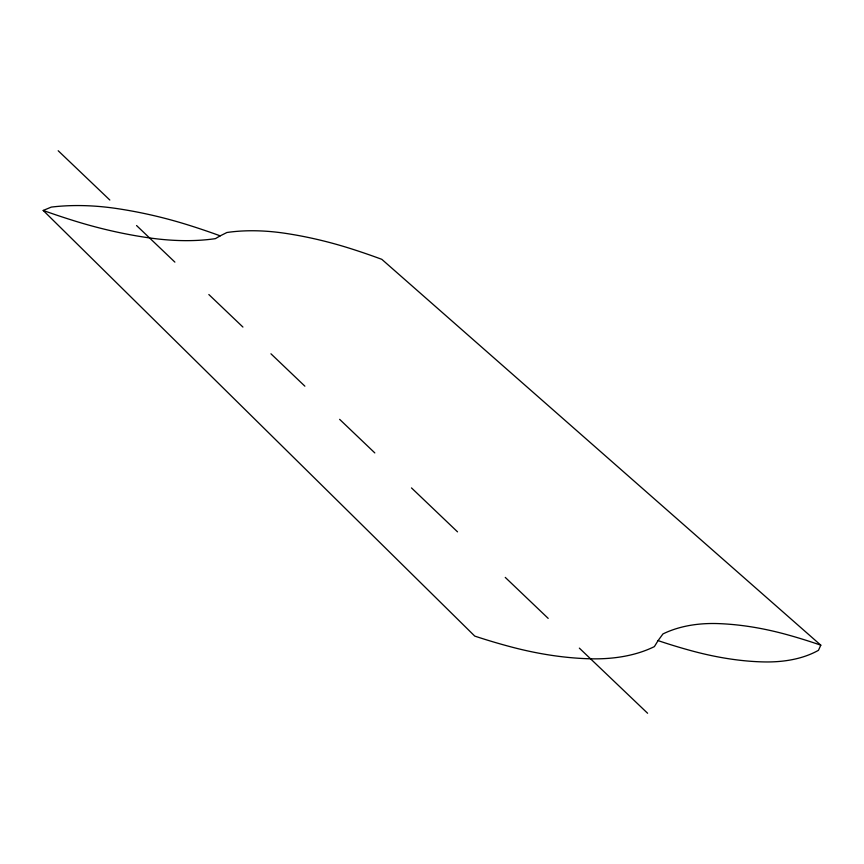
<?xml version="1.0" encoding="UTF-8"?>
<svg xmlns="http://www.w3.org/2000/svg" width="864" height="864" viewBox="0 0 864 864"><rect width="100%" height="100%" fill="white"/><g stroke="black" fill="none" stroke-linecap="round" stroke-linejoin="round"><path stroke-width="1.3" d="M820.8 645.17L818.467 650.311A182.272 100.948 32.6 0 1 763.225 661.91A258.584 140.238 31.1 0 1 691.632 650.819A368.237 190.652 29.6 0 1 658.076 640.613L654.383 646.607A190.026 114.124 29.5 0 1 590.533 658.8A270.054 157.529 27.9 0 1 511.25 646.952A384.793 212.501 26.7 0 1 474.757 636.098L43.2 210.449L51.322 207.09A178.772 102.87 17.6 0 1 116.748 208.537A294.214 179.82 17.7 0 1 188.017 224.942A490.439 330.512 16.2 0 1 220.212 235.85L226.908 232.502A166.892 93.863 22.3 0 1 284.99 233.28A274.266 162.745 23.2 0 1 350.449 248.551A453.6 295.38 23.9 0 1 381.812 259.33L820.8 645.17A632.264 392.494 50.6 0 0 787.644 634.835A356.195 215.892 44.1 0 0 718.643 623.614A208.667 125.107 40.4 0 0 662.958 633.928L658.076 640.613M220.212 235.85L215.406 238.637A166.288 81.821 17.8 0 1 149.537 237.924A238.756 113.238 17.7 0 1 75.654 221.26A343.04 154.537 18.2 0 1 43.2 210.449M58.19 150.746L109.825 200.027M136.555 225.536L174.884 262.116M208.84 294.527L242.924 327.056M270.95 353.797L304.873 386.176M339.628 419.342L374.814 452.92M411.491 487.922L457.52 531.846M505.256 577.4L548.186 618.376M579.355 648.13L647.6 713.254"/></g></svg>
